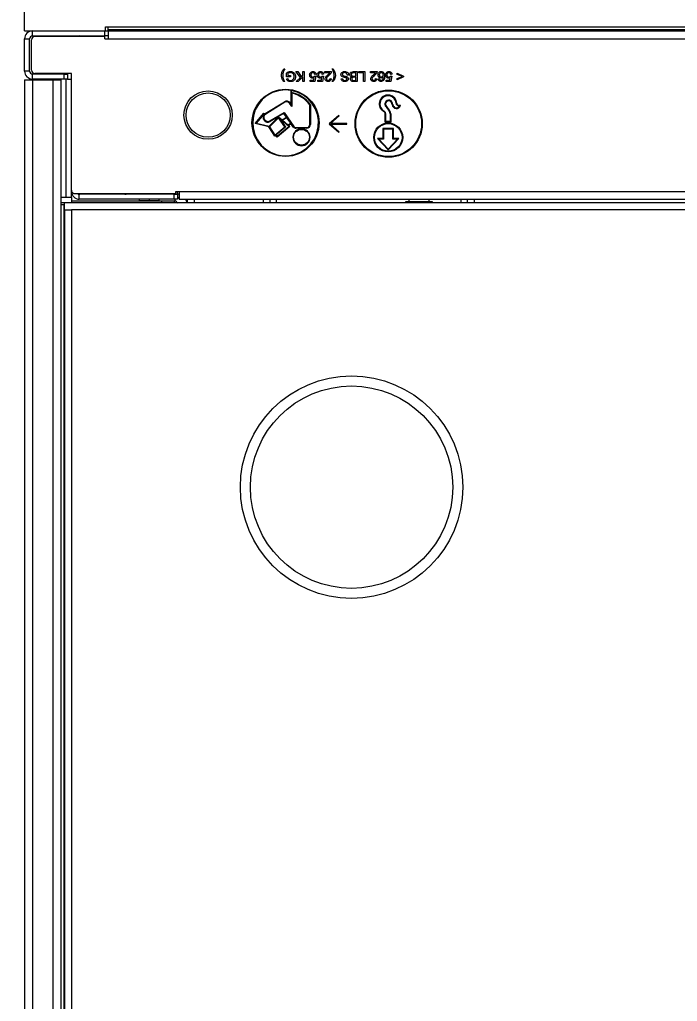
# Model space of a CAD drawing. Header units: inches. Extents: x 40138 to 76695, y -14500 to -5279.
# Drawn here: x 43331.2 to 43530.9, y -9253.8 to -8955.7 of the extents above; entities that cross this region are included whole.
import ezdxf

# ---------------------------------------------------------------- set-up
doc = ezdxf.new("R2010")
doc.units = ezdxf.units.IN
doc.header["$LTSCALE"] = 2
doc.header["$MEASUREMENT"] = 0
doc.header["$PDMODE"] = 35
doc.header["$PDSIZE"] = -1
doc.layers.add('M-ANNO-DIMS', color=7, linetype='Continuous', lineweight=13)
doc.layers.add('M-OBJECT-DETAILS', color=7, linetype='Continuous', lineweight=9)
doc.styles.get("Standard").update_dxf_attribs({"font": 'romans.shx', "width": 0.8})
doc.dimstyles.new('World Wide Dims', dxfattribs={"dimscale": 7, "dimtxt": 4.5, "dimasz": 3.5, "dimexe": 0.75, "dimexo": 0.75, "dimgap": 0.75, "dimtad": 0, "dimtih": 1, "dimtoh": 1, "dimdec": 0, "dimzin": 4, "dimdsep": 46, "dimtxsty": 'Standard', "dimcen": 0, "dimclrd": 256, "dimclre": 256, "dimclrt": 256, "dimadec": 0, "dimazin": 1, "dimtfac": 1, "dimtdec": 0, "dimtmove": 0, "dimatfit": 3, "dimfxl": 1, "dimtolj": 1, "dimtzin": 0, "dimlwd": -1, "dimlwe": -1, "dimarcsym": 0})

# ---------------------------------------------------------------- blocks, each defined once
blk = doc.blocks.new('*D42')
at = {"layer": 'Defpoints', "color": 0, "transparency": 16777216}
for p in [(42597.64, -8644.39), (43343.92, -8644.39), (43343.92, -10570.94)]:
    blk.add_point(p, dxfattribs=at)
at = {"layer": 'M-ANNO-DIMS', "transparency": 16777216}
for p, q in [((43338.67, -8644.39), (42592.39, -8644.39)), ((42597.64, -8668.89), (42597.64, -9254.04)), ((42597.64, -10546.44), (42597.64, -9365.04)), ((43338.67, -10570.94), (42592.39, -10570.94))]:
    blk.add_line(p, q, dxfattribs=at)
for points in [[(42593.55, -8668.89), (42601.72, -8668.89), (42597.64, -8644.39)], [(42593.55, -10546.44), (42601.72, -10546.44), (42597.64, -10570.94)]]:
    blk.add_solid(points, dxfattribs=at)
at = {"layer": 'M-ANNO-DIMS', "transparency": 16777216, "insert": (42597.64, -9309.54), "char_height": 31.5, "attachment_point": 5}
blk.add_mtext('\\A1;1927\\P [75.85]', dxfattribs=at)
blk = doc.blocks.new('*D46')
at = {"layer": 'Defpoints', "color": 0, "transparency": 16777216}
for p in [(42773.96, -8932.16), (43356.17, -8932.16), (43335.46, -9983.16)]:
    blk.add_point(p, dxfattribs=at)
at = {"layer": 'M-ANNO-DIMS', "transparency": 16777216}
for p, q in [((43350.92, -8932.16), (42768.71, -8932.16)), ((42773.96, -8956.66), (42773.96, -9527.59)), ((42773.96, -9958.66), (42773.96, -9749.59)), ((43330.21, -9983.16), (42768.71, -9983.16))]:
    blk.add_line(p, q, dxfattribs=at)
for points in [[(42769.88, -8956.66), (42778.05, -8956.66), (42773.96, -8932.16)], [(42769.88, -9958.66), (42778.05, -9958.66), (42773.96, -9983.16)]]:
    blk.add_solid(points, dxfattribs=at)
at = {"layer": 'M-ANNO-DIMS', "transparency": 16777216, "insert": (42773.96, -9638.59), "char_height": 31.5, "attachment_point": 5}
blk.add_mtext('\\A1;1051\\P [41.38]\\PDEPTH\\PW/O DOORS', dxfattribs=at)
blk = doc.blocks.new('*D47')
at = {"layer": 'Defpoints', "color": 0, "transparency": 16777216}
for p in [(44143.14, -8580.06), (42898.8, -10362.86), (42898.8, -10796.65)]:
    blk.add_point(p, dxfattribs=at)
at = {"layer": 'M-ANNO-DIMS', "transparency": 16777216}
for p, q in [((44143.14, -8585.31), (44143.14, -10801.9)), ((42898.8, -10368.11), (42898.8, -10801.9)), ((42923.3, -10796.65), (43189.89, -10796.65)), ((44118.64, -10796.65), (43361.19, -10796.65))]:
    blk.add_line(p, q, dxfattribs=at)
for points in [[(42923.3, -10792.57), (42923.3, -10800.74), (42898.8, -10796.65)], [(44118.64, -10792.57), (44118.64, -10800.74), (44143.14, -10796.65)]]:
    blk.add_solid(points, dxfattribs=at)
at = {"layer": 'M-ANNO-DIMS', "transparency": 16777216, "insert": (43275.54, -10796.65), "char_height": 31.5, "attachment_point": 5}
blk.add_mtext('\\A1;1244\\P [48.99]', dxfattribs=at)

msp = doc.modelspace()

# ---------------------------------------------------------------- linework, layer by layer
at = {"layer": 'M-OBJECT-DETAILS', "linetype": 'Continuous'}
for p, q in [((43332.675, -8959.092), (43332.675, -8934.95)), ((43332.675, -8959.092), (43335.083, -8959.092)), ((43335.083, -8960.611), (43335.083, -8959.092)), ((43335.083, -8959.092), (43356.995, -8959.092)), ((43356.995, -8960.611), (43356.995, -8959.092)), ((43356.995, -8959.092), (43357.995, -8959.092)), ((43357.225, -8957.825), (43357.975, -8957.825)), ((43357.225, -8959.092), (43357.225, -8957.825)), ((43357.975, -8957.825), (43905.975, -8957.825)), ((43357.975, -8957.825), (43357.975, -8958.714)), ((43357.975, -8958.714), (43905.975, -8958.714)), ((43357.975, -8958.714), (43357.975, -8959.092)), ((43357.995, -8959.092), (43905.955, -8959.092)), ((43357.995, -8959.092), (43357.995, -8959.546)), ((43332.675, -8961.5), (43334.194, -8961.5)), ((43332.675, -8971.303), (43332.675, -8961.5)), ((43334.194, -8971.303), (43334.194, -8961.5)), ((43334.775, -8970.993), (43334.775, -8961.812)), ((43335.083, -8960.611), (43356.995, -8960.611)), ((43356.995, -8960.812), (43335.775, -8960.812)), ((43338.825, -8960.611), (43338.825, -8960.812)), ((43347.525, -8960.812), (43347.525, -8960.611)), ((43357.995, -8960.611), (43356.995, -8960.611)), ((43356.995, -8961.5), (43356.995, -8960.812)), ((43356.995, -8961.5), (43357.995, -8961.5)), ((43357.995, -8959.546), (43357.995, -8961.5)), ((43357.995, -8961.5), (43905.955, -8961.5)), ((43334.194, -8971.303), (43332.675, -8971.303)), ((43332.675, -8973.911), (43335.083, -8973.911)), ((43332.675, -8973.911), (43332.675, -9941.411)), ((43335.083, -8973.711), (43335.083, -8972.192)), ((43344.675, -8972.192), (43335.083, -8972.192)), ((43344.675, -8973.711), (43335.083, -8973.711)), ((43335.083, -8973.911), (43335.083, -9941.411)), ((43335.083, -8973.911), (43341.273, -8973.911)), ((43346.875, -8971.993), (43335.775, -8971.993)), ((43338.696, -8973.911), (43338.696, -8973.711)), ((43341.273, -8973.911), (43343.681, -8973.911)), ((43341.273, -8973.911), (43341.273, -9941.411)), ((43342.112, -8973.711), (43342.112, -8973.911)), ((43342.697, -8973.911), (43342.697, -8973.711)), ((43343.681, -8973.911), (43343.681, -9011.911)), ((43344.675, -8973.711), (43344.675, -8972.192)), ((43344.675, -8972.192), (43345.675, -8972.192)), ((43345.675, -8973.711), (43344.675, -8973.711)), ((43345.288, -9009.711), (43345.288, -8973.711)), ((43345.675, -8972.192), (43345.675, -8973.711)), ((43345.675, -8973.711), (43346.875, -8973.711)), ((43346.875, -9007.515), (43346.875, -8971.993)), ((43345.288, -9009.711), (43343.681, -9009.711)), ((43346.875, -9009.711), (43345.288, -9009.711)), ((43346.875, -9007.825), (43346.875, -9007.515)), ((43346.875, -9009.711), (43346.875, -9007.825)), ((43346.924, -9007.825), (43346.875, -9007.825)), ((43346.875, -9009.711), (43346.875, -9011.211)), ((43347.875, -9008.515), (43378.648, -9008.515)), ((43349.283, -9010.233), (43349.283, -9008.714)), ((43378.063, -9008.714), (43349.283, -9008.714)), ((43364.97, -9008.515), (43364.97, -9008.714)), ((43376.02, -9008.714), (43376.02, -9008.515)), ((43376.985, -9008.515), (43376.975, -9008.714)), ((43378.063, -9010.233), (43378.063, -9008.714)), ((43378.063, -9008.714), (43379.063, -9008.714)), ((43378.648, -9007.825), (43379.648, -9007.825)), ((43378.648, -9008.515), (43378.648, -9007.825)), ((43378.975, -9007.825), (43378.975, -9008.714)), ((43379.063, -9008.714), (43379.063, -9010.233)), ((43379.565, -9008.714), (43379.063, -9008.714)), ((43379.063, -9009.854), (43379.648, -9009.594)), ((43379.648, -9008.71), (43379.565, -9008.714)), ((43379.648, -9007.825), (43884.302, -9007.825)), ((43379.648, -9007.825), (43379.648, -9010.233)), ((43343.681, -9011.211), (43346.875, -9011.211)), ((43343.681, -9011.911), (43343.681, -9903.411)), ((43344.57, -9011.911), (43343.681, -9011.911)), ((43344.825, -9011.911), (43344.57, -9011.911)), ((43344.57, -9011.911), (43344.57, -9803.876)), ((43544.575, -9011.361), (43344.825, -9011.361)), ((43344.825, -9013.45), (43344.825, -9011.361)), ((43374.194, -9010.806), (43346.875, -9010.806)), ((43346.875, -9011.211), (43346.875, -9011.361)), ((43378.063, -9010.233), (43349.283, -9010.233)), ((43367.495, -9010.233), (43367.495, -9010.733)), ((43367.495, -9010.733), (43367.495, -9010.806)), ((43370.495, -9010.733), (43367.495, -9010.733)), ((43370.495, -9010.233), (43370.495, -9010.733)), ((43373.495, -9010.733), (43370.495, -9010.733)), ((43373.495, -9010.733), (43373.495, -9010.233)), ((43373.495, -9010.806), (43373.495, -9010.733)), ((43378.194, -9010.806), (43374.194, -9010.806)), ((43374.194, -9010.806), (43374.194, -9011.361)), ((43379.063, -9010.233), (43378.063, -9010.233)), ((43378.194, -9011.361), (43378.194, -9010.806)), ((43378.975, -9011.266), (43378.975, -9011.361)), ((43379.648, -9010.233), (43884.302, -9010.233)), ((43381.498, -9010.233), (43382, -9011.361)), ((43381.666, -9010.611), (43382.175, -9010.611)), ((43382.175, -9011.361), (43382.175, -9010.233)), ((43384.175, -9010.233), (43384.175, -9011.361)), ((43405.175, -9011.361), (43405.175, -9010.233)), ((43407.175, -9010.233), (43407.175, -9011.361)), ((43409.175, -9011.361), (43409.175, -9010.233)), ((43448.347, -9011.037), (43448.347, -9011.361)), ((43452.475, -9011.037), (43448.347, -9011.037)), ((43449.401, -9010.233), (43449.401, -9011.037)), ((43456.602, -9011.037), (43452.475, -9011.037)), ((43455.548, -9011.037), (43455.548, -9010.233)), ((43456.602, -9011.361), (43456.602, -9011.037)), ((43465.175, -9010.233), (43465.175, -9011.361)), ((43467.175, -9011.361), (43467.175, -9010.233)), ((43469.175, -9010.233), (43469.175, -9011.361)), ((43344.825, -9013.45), (43344.825, -9903.961)), ((43344.825, -9013.45), (43346.914, -9013.45)), ((43346.914, -9013.45), (43346.914, -9901.872)), ((43544.575, -9013.45), (43346.914, -9013.45))]:
    msp.add_line(p, q, dxfattribs=at)
at = {"layer": 'M-OBJECT-DETAILS', "linetype": 'Continuous', "lineweight": 0}
for p, q in [((43411.398, -8970.652), (43411.667, -8970.652)), ((43426.09, -8970.652), (43426.359, -8970.652)), ((43412.167, -8972.998), (43412.167, -8971.888)), ((43413.398, -8972.998), (43412.167, -8972.998)), ((43412.216, -8973.614), (43412.603, -8973.517)), ((43412.59, -8972.083), (43412.59, -8972.652)), ((43412.59, -8972.652), (43413.398, -8972.652)), ((43413.398, -8972.652), (43413.398, -8972.998)), ((43415.09, -8971.46), (43415.611, -8971.46)), ((43416.42, -8973.206), (43415.09, -8971.46)), ((43415.167, -8974.46), (43416.42, -8973.206)), ((43415.611, -8971.46), (43416.688, -8972.937)), ((43417.128, -8973.077), (43415.746, -8974.46)), ((43416.688, -8972.937), (43417.128, -8972.498)), ((43417.128, -8972.498), (43417.128, -8971.46)), ((43417.128, -8971.46), (43417.551, -8971.46)), ((43417.128, -8974.46), (43417.128, -8973.077)), ((43417.551, -8971.46), (43417.551, -8974.46)), ((43420.506, -8974.037), (43420.659, -8973.259)), ((43420.744, -8972.844), (43421.128, -8972.883)), ((43421.167, -8972.267), (43420.782, -8972.306)), ((43421.128, -8972.883), (43420.821, -8974.421)), ((43422.814, -8974.037), (43422.967, -8973.259)), ((43423.051, -8972.844), (43423.436, -8972.883)), ((43423.474, -8972.267), (43423.09, -8972.306)), ((43423.436, -8972.883), (43423.128, -8974.421)), ((43423.898, -8971.46), (43425.859, -8971.46)), ((43423.898, -8971.844), (43423.898, -8971.46)), ((43425.365, -8971.844), (43423.898, -8971.844)), ((43425.436, -8973.575), (43425.821, -8973.613)), ((43428.821, -8973.613), (43429.244, -8973.613)), ((43431.09, -8972.498), (43430.667, -8972.498)), ((43433.282, -8971.806), (43432.572, -8971.806)), ((43432.579, -8971.46), (43433.705, -8971.46)), ((43432.621, -8972.844), (43433.282, -8972.844)), ((43433.282, -8973.19), (43432.664, -8973.19)), ((43433.282, -8972.844), (43433.282, -8971.806)), ((43433.282, -8974.113), (43433.282, -8973.19)), ((43433.705, -8971.46), (43433.705, -8974.46)), ((43434.167, -8971.806), (43434.167, -8971.46)), ((43434.167, -8971.46), (43436.013, -8971.46)), ((43435.59, -8971.806), (43434.167, -8971.806)), ((43435.59, -8974.46), (43435.59, -8971.806)), ((43436.013, -8971.46), (43436.013, -8974.46)), ((43437.744, -8971.46), (43439.705, -8971.46)), ((43437.744, -8971.844), (43437.744, -8971.46)), ((43439.211, -8971.844), (43437.744, -8971.844)), ((43439.282, -8973.575), (43439.667, -8973.613)), ((43440.051, -8973.69), (43440.436, -8973.652)), ((43443.583, -8974.037), (43443.736, -8973.259)), ((43443.821, -8972.844), (43444.205, -8972.883)), ((43444.244, -8972.267), (43443.859, -8972.306)), ((43444.205, -8972.883), (43443.898, -8974.421)), ((43445.821, -8972.344), (43445.821, -8971.96)), ((43445.821, -8971.96), (43447.782, -8972.806)), ((43447.398, -8972.94), (43445.821, -8972.344)), ((43445.821, -8973.537), (43447.398, -8972.94)), ((43447.782, -8973.075), (43445.821, -8973.921)), ((43445.821, -8973.921), (43445.821, -8973.537)), ((43447.782, -8972.806), (43447.782, -8973.075)), ((43411.667, -8974.46), (43411.398, -8974.46)), ((43415.746, -8974.46), (43415.167, -8974.46)), ((43417.551, -8974.46), (43417.128, -8974.46)), ((43419.398, -8974.037), (43420.506, -8974.037)), ((43419.398, -8974.421), (43419.398, -8974.037)), ((43420.821, -8974.421), (43419.398, -8974.421)), ((43421.705, -8974.037), (43422.814, -8974.037)), ((43421.705, -8974.421), (43421.705, -8974.037)), ((43423.128, -8974.421), (43421.705, -8974.421)), ((43426.359, -8974.46), (43426.09, -8974.46)), ((43433.705, -8974.46), (43432.582, -8974.46)), ((43432.711, -8974.113), (43433.282, -8974.113)), ((43436.013, -8974.46), (43435.59, -8974.46)), ((43442.474, -8974.037), (43443.583, -8974.037)), ((43442.474, -8974.421), (43442.474, -8974.037)), ((43443.898, -8974.421), (43442.474, -8974.421)), ((43413.602, -8981.403), (43413.602, -8977.175)), ((43413.603, -8977.175), (43413.603, -8977.8)), ((43413.802, -8978.042), (43413.802, -8982.049)), ((43405.748, -8984.19), (43411.605, -8980.608)), ((43411.709, -8980.779), (43405.89, -8984.337)), ((43413.802, -8982.049), (43413.143, -8981.086)), ((43413.308, -8980.973), (43413.602, -8981.403)), ((43419.315, -8987.536), (43419.315, -8981.57)), ((43419.515, -8981.504), (43419.515, -8987.536)), ((43442.075, -8983.632), (43441.184, -8982.9)), ((43442.439, -8982.184), (43443.365, -8983.475)), ((43442.592, -8982.055), (43443.526, -8983.356)), ((43446.22, -8981.882), (43446.555, -8981.892)), ((43446.237, -8981.682), (43446.839, -8981.7)), ((43402.664, -8987.251), (43405.347, -8984.094)), ((43405.42, -8984.317), (43403.03, -8987.129)), ((43405.347, -8984.094), (43405.748, -8984.19)), ((43405.549, -8984.348), (43405.42, -8984.317)), ((43406.965, -8988.021), (43409.638, -8985.321)), ((43409.773, -8985.469), (43407.054, -8988.216)), ((43407.143, -8986.425), (43411.493, -8983.865)), ((43409.478, -8985.283), (43407.245, -8986.598)), ((43409.638, -8985.321), (43409.478, -8985.283)), ((43411.433, -8984.132), (43409.726, -8985.137)), ((43409.726, -8985.137), (43409.802, -8985.155)), ((43411.665, -8988.269), (43409.773, -8985.469)), ((43409.802, -8985.155), (43410.859, -8986.087)), ((43412.874, -8988.132), (43410.249, -8985.816)), ((43410.249, -8985.816), (43411.932, -8988.307)), ((43410.859, -8986.087), (43412.221, -8985.288)), ((43412.334, -8985.454), (43411.017, -8986.227)), ((43412.221, -8985.288), (43411.433, -8984.132)), ((43411.493, -8983.865), (43414.429, -8988.175)), ((43413.479, -8987.135), (43412.334, -8985.454)), ((43428.097, -8984.768), (43425.165, -8987.318)), ((43425.585, -8987.218), (43428.229, -8984.919)), ((43428.229, -8984.919), (43428.097, -8984.768)), ((43441.952, -8983.789), (43441.045, -8983.045)), ((43442.198, -8986.855), (43442.213, -8984.286)), ((43442.399, -8986.652), (43442.413, -8984.283)), ((43443.685, -8984.255), (43443.685, -8986.638)), ((43443.885, -8984.242), (43443.885, -8986.836)), ((43406.799, -8988.188), (43402.664, -8987.251)), ((43403.03, -8987.129), (43406.965, -8988.021)), ((43408.625, -8991.066), (43406.799, -8988.188)), ((43407.054, -8988.216), (43408.672, -8990.767)), ((43408.672, -8990.767), (43411.665, -8988.269)), ((43411.932, -8988.307), (43409.078, -8990.689)), ((43413.18, -8988.135), (43409.356, -8991.391)), ((43409.388, -8991.101), (43412.874, -8988.132)), ((43411.017, -8986.227), (43412.619, -8987.64)), ((43412.619, -8987.64), (43413.479, -8987.135)), ((43413.592, -8987.301), (43412.776, -8987.779)), ((43412.776, -8987.779), (43413.18, -8988.135)), ((43414.269, -8988.295), (43413.592, -8987.301)), ((43415.057, -8988.47), (43418.381, -8988.47)), ((43416.767, -8988.67), (43415.057, -8988.67)), ((43416.767, -8988.795), (43416.767, -8988.67)), ((43418.381, -8988.67), (43416.768, -8988.67)), ((43416.768, -8988.67), (43416.768, -8988.795)), ((43425.165, -8987.318), (43428.097, -8989.868)), ((43430.566, -8987.218), (43425.585, -8987.218)), ((43428.229, -8989.717), (43425.585, -8987.418)), ((43425.585, -8987.418), (43430.566, -8987.418)), ((43430.566, -8987.418), (43430.566, -8987.218)), ((43441.481, -8988.745), (43441.481, -8991.758)), ((43444.704, -8988.745), (43441.481, -8988.745)), ((43443.885, -8986.836), (43442.198, -8986.855)), ((43443.685, -8986.638), (43442.399, -8986.652)), ((43444.704, -8991.758), (43444.704, -8988.745)), ((43408.924, -8990.817), (43408.625, -8991.066)), ((43409.356, -8991.391), (43408.924, -8990.817)), ((43409.078, -8990.689), (43409.388, -8991.101)), ((43428.097, -8989.868), (43428.229, -8989.717)), ((43441.481, -8991.758), (43439.808, -8991.758)), ((43439.808, -8991.758), (43443.092, -8995.264)), ((43444.504, -8988.945), (43441.681, -8988.945)), ((43441.681, -8988.945), (43441.681, -8991.958)), ((43443.092, -8995.264), (43446.377, -8991.758)), ((43444.504, -8991.958), (43444.504, -8988.945)), ((43446.377, -8991.758), (43444.704, -8991.758)), ((43440.269, -8991.958), (43443.092, -8994.971)), ((43441.681, -8991.958), (43440.269, -8991.958)), ((43443.092, -8994.971), (43445.916, -8991.958)), ((43445.916, -8991.958), (43444.504, -8991.958))]:
    msp.add_line(p, q, dxfattribs=at)
at = {"layer": 'M-OBJECT-DETAILS', "linetype": 'Continuous', "lineweight": 0, "flags": 128}
msp.add_lwpolyline([(43413.602, -8977.175), (43411.706, -8977.037), (43409.818, -8977.26), (43408.006, -8977.837), (43406.337, -8978.746), (43404.869, -8979.955), (43403.657, -8981.419), (43402.744, -8983.087), (43402.163, -8984.897), (43401.935, -8986.785), (43402.069, -8988.681), (43402.559, -8990.518), (43403.387, -8992.229), (43404.525, -8993.752), (43405.93, -8995.033), (43407.552, -8996.024), (43409.333, -8996.69), (43411.207, -8997.008), (43413.108, -8996.965), (43414.966, -8996.563), (43416.714, -8995.817), (43418.29, -8994.753), (43419.636, -8993.411), (43420.703, -8991.837), (43421.454, -8990.091), (43421.86, -8988.234), (43421.908, -8986.333), (43421.595, -8984.458), (43420.933, -8982.676), (43419.945, -8981.051), (43418.668, -8979.643), (43417.148, -8978.502), (43415.439, -8977.669), (43413.603, -8977.175)], dxfattribs=at)
at = {"layer": 'M-OBJECT-DETAILS', "linetype": 'Continuous', "lineweight": 0}
for centre, radius in [((43411.932, -8987.034), 10.2), ((43388.394, -8984.662), 7.341), ((43388.394, -8984.662), 6.706), ((43443.237, -8987.278), 10.2), ((43443.237, -8987.278), 10), ((43443.109, -8991.438), 4.392), ((43443.109, -8991.438), 4.192), ((43416.767, -8991.391), 2.399), ((43431.975, -9097.661), 33.782), ((43431.975, -9097.661), 30.734)]:
    msp.add_circle(centre, radius, dxfattribs=at)
at = {"layer": 'M-OBJECT-DETAILS', "linetype": 'Continuous'}
for centre, radius, start, end in [((43335.083, -8961.5), 2.408, 90, 180), ((43335.083, -8961.5), 0.889, 90, 180), ((43335.775, -8961.812), 1, 90, 180), ((43349.394, -8961.611), 1, 90, 126.96528), ((43335.775, -8970.993), 1, 180, 270), ((43335.083, -8971.303), 2.408, 180, 270), ((43335.083, -8971.303), 0.889, 180, 270), ((43347.875, -9007.515), 1, 180, 270), ((43349.283, -9007.825), 2.408, 180, 270), ((43349.283, -9007.825), 0.889, 230.90968, 270), ((43349.394, -9007.714), 1, 233.2257, 270), ((43363.094, -9007.714), 1, 270, 306.7743), ((43380.954, -9009.012), 3, 204.02063, 231.54212)]:
    msp.add_arc(centre, radius, start, end, dxfattribs=at)
at = {"layer": 'M-OBJECT-DETAILS', "linetype": 'Continuous', "lineweight": 0}
for centre, radius, start, end in [((43411.932, -8987.034), 9.385, 36.10396, 79.7455), ((43411.932, -8987.034), 9.185, 36.50865, 78.25454), ((43443.055, -8981.258), 2.689, 5.09666, 221.64154), ((43443.055, -8981.258), 2.489, 5.52775, 221.28792), ((43412.264, -8981.687), 1.265, 34.36362, 121.44673), ((43412.264, -8981.687), 1.065, 34.36362, 121.44673), ((43443.311, -8981.325), 1.224, 76.59683, 224.58731), ((43443.311, -8981.325), 1.024, 77.70961, 225.42421), ((43442.906, -8981.62), 1.437, 5.29266, 64.30352), ((43442.906, -8981.62), 1.637, 5.20624, 65.11546), ((43445.605, -8981.399), 1.271, 183.97692, 346.3172), ((43445.605, -8981.399), 1.071, 183.86329, 332.62666), ((43446.329, -8981.089), 0.801, 174.93775, 262.15374), ((43446.329, -8981.089), 0.601, 173.32949, 261.1999), ((43406.525, -8985.376), 1.418, 133.51702, 300.48838), ((43406.525, -8985.376), 1.218, 121.44673, 300.48838), ((43441.57, -8984.308), 0.644, 1.95779, 53.6359), ((43441.57, -8984.308), 0.844, 1.66575, 53.25153), ((43442.086, -8984.455), 1.611, 7.14109, 37.46309), ((43442.086, -8984.455), 1.811, 6.73471, 37.35952), ((43416.767, -8991.391), 2.597, 90, 89.97793), ((43415.057, -8987.655), 1.015, 219.11471, 270), ((43415.057, -8987.655), 0.815, 219.67754, 270), ((43418.381, -8987.536), 0.934, 270, 0), ((43418.381, -8987.536), 1.134, 270, 0)]:
    msp.add_arc(centre, radius, start, end, dxfattribs=at)
for points, knots in [([(43410.667, -8972.558), (43410.719, -8972.169), (43410.813, -8971.473), (43411.218, -8970.903), (43411.398, -8970.652)], [0, 0, 0, 0, 0.5587162, 1, 1, 1, 1]), ([(43411.667, -8970.652), (43411.476, -8970.984), (43411.135, -8971.578), (43411.077, -8972.257), (43411.051, -8972.556)], [0, 0, 0, 0, 0.5600232, 1, 1, 1, 1]), ([(43426.705, -8972.556), (43426.664, -8972.176), (43426.59, -8971.496), (43426.243, -8970.91), (43426.09, -8970.652)], [0, 0, 0, 0, 0.559143, 1, 1, 1, 1]), ([(43426.359, -8970.652), (43426.585, -8970.976), (43426.987, -8971.554), (43427.059, -8972.251), (43427.09, -8972.558)], [0, 0, 0, 0, 0.5601418, 1, 1, 1, 1]), ([(43410.825, -8973.461), (43410.774, -8973.296), (43410.683, -8973.001), (43410.672, -8972.693), (43410.667, -8972.558)], [0, 0, 0, 0, 0.5598411, 1, 1, 1, 1]), ([(43411.398, -8974.46), (43411.27, -8974.285), (43411.042, -8973.973), (43410.891, -8973.618), (43410.825, -8973.461)], [0, 0, 0, 0, 0.5600083, 1, 1, 1, 1]), ([(43411.051, -8972.556), (43411.056, -8972.695), (43411.065, -8972.944), (43411.117, -8973.188), (43411.14, -8973.295)], [0, 0, 0, 0, 0.5599213, 1, 1, 1, 1]), ([(43411.14, -8973.295), (43411.169, -8973.404), (43411.22, -8973.599), (43411.3, -8973.784), (43411.336, -8973.865)], [0, 0, 0, 0, 0.5599311, 1, 1, 1, 1]), ([(43411.336, -8973.865), (43411.394, -8973.978), (43411.498, -8974.18), (43411.615, -8974.374), (43411.667, -8974.46)], [0, 0, 0, 0, 0.5598884, 1, 1, 1, 1]), ([(43412.167, -8971.888), (43412.377, -8971.742), (43412.754, -8971.482), (43413.207, -8971.44), (43413.407, -8971.421)], [0, 0, 0, 0, 0.5599182, 1, 1, 1, 1]), ([(43413.44, -8974.498), (43413.286, -8974.488), (43412.979, -8974.467), (43412.578, -8974.278), (43412.323, -8973.962), (43412.252, -8973.73), (43412.216, -8973.614)], [0, 0, 0, 0, 0.28040541, 0.5598615, 0.77947325, 1, 1, 1, 1]), ([(43413.442, -8971.767), (43413.268, -8971.788), (43412.957, -8971.825), (43412.702, -8972.005), (43412.59, -8972.083)], [0, 0, 0, 0, 0.5594084, 1, 1, 1, 1]), ([(43412.603, -8973.517), (43412.636, -8973.62), (43412.703, -8973.825), (43412.996, -8974.103), (43413.276, -8974.134), (43413.447, -8974.152)], [0, 0, 0, 0, 0.2815991, 0.5608925, 1, 1, 1, 1]), ([(43413.407, -8971.421), (43413.634, -8971.443), (43414.088, -8971.487), (43414.626, -8971.876), (43414.894, -8972.41), (43414.922, -8972.767), (43414.936, -8972.945)], [0, 0, 0, 0, 0.2801934, 0.5590145, 0.7792762, 1, 1, 1, 1]), ([(43414.936, -8972.945), (43414.914, -8973.172), (43414.87, -8973.625), (43414.509, -8974.182), (43413.975, -8974.459), (43413.618, -8974.485), (43413.44, -8974.498)], [0, 0, 0, 0, 0.2803485, 0.5593117, 0.7793204, 1, 1, 1, 1]), ([(43414.513, -8972.961), (43414.504, -8972.791), (43414.485, -8972.451), (43414.234, -8972.023), (43413.841, -8971.806), (43413.575, -8971.78), (43413.442, -8971.767)], [0, 0, 0, 0, 0.28080516, 0.55948035, 0.77945582, 1, 1, 1, 1]), ([(43413.447, -8974.152), (43413.56, -8974.146), (43413.784, -8974.134), (43414.074, -8974), (43414.283, -8973.796), (43414.362, -8973.638), (43414.401, -8973.559)], [0, 0, 0, 0, 0.2802745, 0.5599584, 0.7798593, 1, 1, 1, 1]), ([(43414.401, -8973.559), (43414.437, -8973.45), (43414.502, -8973.256), (43414.51, -8973.051), (43414.513, -8972.961)], [0, 0, 0, 0, 0.5597989, 1, 1, 1, 1]), ([(43419.244, -8972.488), (43419.254, -8972.346), (43419.273, -8972.091), (43419.412, -8971.879), (43419.473, -8971.785)], [0, 0, 0, 0, 0.559746, 1, 1, 1, 1]), ([(43420.124, -8973.46), (43419.987, -8973.442), (43419.712, -8973.406), (43419.421, -8973.132), (43419.265, -8972.812), (43419.251, -8972.596), (43419.244, -8972.488)], [0, 0, 0, 0, 0.2791706, 0.5588021, 0.7791686, 1, 1, 1, 1]), ([(43419.473, -8971.785), (43419.592, -8971.667), (43419.806, -8971.454), (43420.103, -8971.431), (43420.235, -8971.421)], [0, 0, 0, 0, 0.5584898, 1, 1, 1, 1]), ([(43420.232, -8971.767), (43420.134, -8971.778), (43419.937, -8971.798), (43419.734, -8972.002), (43419.641, -8972.236), (43419.632, -8972.389), (43419.628, -8972.466)], [0, 0, 0, 0, 0.2795313, 0.5582513, 0.7788834, 1, 1, 1, 1]), ([(43419.628, -8972.466), (43419.634, -8972.56), (43419.646, -8972.748), (43419.789, -8972.983), (43420.009, -8973.1), (43420.156, -8973.109), (43420.23, -8973.113)], [0, 0, 0, 0, 0.280654, 0.5595955, 0.7792949, 1, 1, 1, 1]), ([(43420.659, -8973.259), (43420.568, -8973.322), (43420.405, -8973.434), (43420.21, -8973.452), (43420.124, -8973.46)], [0, 0, 0, 0, 0.5599541, 1, 1, 1, 1]), ([(43420.23, -8973.113), (43420.287, -8973.111), (43420.4, -8973.105), (43420.592, -8973.026), (43420.686, -8972.913), (43420.744, -8972.844)], [0, 0, 0, 0, 0.2809314, 0.5611637, 1, 1, 1, 1]), ([(43420.782, -8972.306), (43420.766, -8972.228), (43420.734, -8972.071), (43420.605, -8971.882), (43420.42, -8971.78), (43420.295, -8971.772), (43420.232, -8971.767)], [0, 0, 0, 0, 0.2807202, 0.5599359, 0.7796232, 1, 1, 1, 1]), ([(43420.235, -8971.421), (43420.366, -8971.432), (43420.628, -8971.454), (43420.936, -8971.674), (43421.118, -8971.962), (43421.15, -8972.166), (43421.167, -8972.267)], [0, 0, 0, 0, 0.2800722, 0.5592573, 0.7794254, 1, 1, 1, 1]), ([(43421.551, -8972.488), (43421.562, -8972.346), (43421.581, -8972.091), (43421.72, -8971.879), (43421.781, -8971.785)], [0, 0, 0, 0, 0.559746, 1, 1, 1, 1]), ([(43422.432, -8973.46), (43422.294, -8973.442), (43422.02, -8973.406), (43421.729, -8973.132), (43421.572, -8972.812), (43421.558, -8972.596), (43421.551, -8972.488)], [0, 0, 0, 0, 0.2791613, 0.5588011, 0.7791681, 1, 1, 1, 1]), ([(43421.781, -8971.785), (43421.9, -8971.667), (43422.114, -8971.454), (43422.411, -8971.431), (43422.542, -8971.421)], [0, 0, 0, 0, 0.5584958, 1, 1, 1, 1]), ([(43422.54, -8971.767), (43422.442, -8971.778), (43422.245, -8971.798), (43422.042, -8972.002), (43421.948, -8972.236), (43421.94, -8972.389), (43421.936, -8972.466)], [0, 0, 0, 0, 0.279544, 0.558252, 0.778883, 1, 1, 1, 1]), ([(43421.936, -8972.466), (43421.942, -8972.56), (43421.954, -8972.748), (43422.096, -8972.983), (43422.316, -8973.1), (43422.464, -8973.109), (43422.538, -8973.113)], [0, 0, 0, 0, 0.2806556, 0.5595964, 0.7792954, 1, 1, 1, 1]), ([(43422.967, -8973.259), (43422.876, -8973.322), (43422.713, -8973.434), (43422.518, -8973.452), (43422.432, -8973.46)], [0, 0, 0, 0, 0.5599399, 1, 1, 1, 1]), ([(43422.538, -8973.113), (43422.595, -8973.111), (43422.708, -8973.105), (43422.9, -8973.026), (43422.994, -8972.913), (43423.051, -8972.844)], [0, 0, 0, 0, 0.2809138, 0.5611529, 1, 1, 1, 1]), ([(43423.09, -8972.306), (43423.074, -8972.228), (43423.042, -8972.071), (43422.913, -8971.882), (43422.728, -8971.78), (43422.603, -8971.772), (43422.54, -8971.767)], [0, 0, 0, 0, 0.280727, 0.5599346, 0.7796389, 1, 1, 1, 1]), ([(43422.542, -8971.421), (43422.674, -8971.432), (43422.936, -8971.454), (43423.243, -8971.674), (43423.425, -8971.962), (43423.458, -8972.166), (43423.474, -8972.267)], [0, 0, 0, 0, 0.28007403, 0.55925205, 0.77942158, 1, 1, 1, 1]), ([(43423.936, -8973.631), (43423.956, -8973.488), (43423.997, -8973.201), (43424.319, -8972.786), (43424.598, -8972.547), (43424.768, -8972.401)], [0, 0, 0, 0, 0.2787454, 0.558826, 1, 1, 1, 1]), ([(43424.859, -8974.46), (43424.728, -8974.451), (43424.467, -8974.432), (43424.154, -8974.225), (43423.964, -8973.939), (43423.945, -8973.734), (43423.936, -8973.631)], [0, 0, 0, 0, 0.2804834, 0.5596433, 0.7797412, 1, 1, 1, 1]), ([(43425.127, -8972.582), (43424.935, -8972.746), (43424.668, -8972.974), (43424.374, -8973.331), (43424.338, -8973.529), (43424.321, -8973.628)], [0, 0, 0, 0, 0.5613268, 0.7813999, 1, 1, 1, 1]), ([(43424.321, -8973.628), (43424.331, -8973.705), (43424.351, -8973.858), (43424.507, -8974.019), (43424.687, -8974.103), (43424.807, -8974.11), (43424.867, -8974.113)], [0, 0, 0, 0, 0.2791042, 0.5586192, 0.7790445, 1, 1, 1, 1]), ([(43424.768, -8972.401), (43424.84, -8972.342), (43424.958, -8972.244), (43425.12, -8972.108), (43425.256, -8971.988), (43425.329, -8971.892), (43425.365, -8971.844)], [0, 0, 0, 0, 0.3400528, 0.5600597, 0.7800975, 1, 1, 1, 1]), ([(43425.821, -8973.613), (43425.798, -8973.747), (43425.754, -8974.012), (43425.496, -8974.306), (43425.174, -8974.442), (43424.964, -8974.454), (43424.859, -8974.46)], [0, 0, 0, 0, 0.2802417, 0.5588976, 0.7791378, 1, 1, 1, 1]), ([(43424.867, -8974.113), (43424.95, -8974.107), (43425.116, -8974.095), (43425.315, -8973.96), (43425.422, -8973.77), (43425.431, -8973.64), (43425.436, -8973.575)], [0, 0, 0, 0, 0.2804232, 0.559507, 0.7793644, 1, 1, 1, 1]), ([(43425.819, -8971.726), (43425.723, -8971.913), (43425.55, -8972.247), (43425.257, -8972.479), (43425.127, -8972.582)], [0, 0, 0, 0, 0.5583635, 1, 1, 1, 1]), ([(43425.859, -8971.46), (43425.858, -8971.51), (43425.856, -8971.601), (43425.83, -8971.688), (43425.819, -8971.726)], [0, 0, 0, 0, 0.5599594, 1, 1, 1, 1]), ([(43426.09, -8974.46), (43426.155, -8974.352), (43426.271, -8974.159), (43426.374, -8973.959), (43426.419, -8973.871)], [0, 0, 0, 0, 0.56004284, 1, 1, 1, 1]), ([(43426.931, -8973.461), (43426.845, -8973.66), (43426.69, -8974.014), (43426.46, -8974.323), (43426.359, -8974.46)], [0, 0, 0, 0, 0.5597568, 1, 1, 1, 1]), ([(43426.419, -8973.871), (43426.463, -8973.767), (43426.543, -8973.582), (43426.594, -8973.387), (43426.617, -8973.301)], [0, 0, 0, 0, 0.5599669, 1, 1, 1, 1]), ([(43426.617, -8973.301), (43426.645, -8973.163), (43426.696, -8972.917), (43426.702, -8972.666), (43426.705, -8972.556)], [0, 0, 0, 0, 0.559957, 1, 1, 1, 1]), ([(43427.09, -8972.558), (43427.082, -8972.73), (43427.068, -8973.039), (43426.973, -8973.332), (43426.931, -8973.461)], [0, 0, 0, 0, 0.55984309, 1, 1, 1, 1]), ([(43428.744, -8972.311), (43428.768, -8972.165), (43428.816, -8971.873), (43429.223, -8971.491), (43429.602, -8971.448), (43429.833, -8971.421)], [0, 0, 0, 0, 0.2799373, 0.5600763, 1, 1, 1, 1]), ([(43429.264, -8973.037), (43429.185, -8972.996), (43429.026, -8972.916), (43428.854, -8972.732), (43428.758, -8972.521), (43428.748, -8972.381), (43428.744, -8972.311)], [0, 0, 0, 0, 0.2803593, 0.5598986, 0.7798616, 1, 1, 1, 1]), ([(43429.933, -8974.498), (43429.784, -8974.489), (43429.488, -8974.47), (43429.104, -8974.282), (43428.869, -8973.963), (43428.837, -8973.73), (43428.821, -8973.613)], [0, 0, 0, 0, 0.2807949, 0.5601401, 0.7798722, 1, 1, 1, 1]), ([(43429.852, -8971.767), (43429.762, -8971.773), (43429.582, -8971.784), (43429.35, -8971.895), (43429.197, -8972.079), (43429.177, -8972.22), (43429.167, -8972.291)], [0, 0, 0, 0, 0.28092802, 0.56082763, 0.78050928, 1, 1, 1, 1]), ([(43429.167, -8972.291), (43429.172, -8972.342), (43429.181, -8972.446), (43429.291, -8972.604), (43429.412, -8972.661), (43429.486, -8972.696)], [0, 0, 0, 0, 0.2800943, 0.5599718, 1, 1, 1, 1]), ([(43429.244, -8973.613), (43429.26, -8973.703), (43429.292, -8973.882), (43429.534, -8974.127), (43429.771, -8974.143), (43429.916, -8974.152)], [0, 0, 0, 0, 0.2810957, 0.5602929, 1, 1, 1, 1]), ([(43430.444, -8973.439), (43430.227, -8973.357), (43429.838, -8973.209), (43429.44, -8973.089), (43429.264, -8973.037)], [0, 0, 0, 0, 0.5583862, 1, 1, 1, 1]), ([(43429.486, -8972.696), (43429.605, -8972.734), (43429.8, -8972.797), (43430.077, -8972.866), (43430.309, -8972.933), (43430.457, -8972.996), (43430.532, -8973.028)], [0, 0, 0, 0, 0.3399403, 0.560027, 0.7800851, 1, 1, 1, 1]), ([(43429.833, -8971.421), (43430.008, -8971.43), (43430.357, -8971.448), (43430.796, -8971.699), (43431.043, -8972.088), (43431.074, -8972.361), (43431.09, -8972.498)], [0, 0, 0, 0, 0.2808138, 0.5595655, 0.7796289, 1, 1, 1, 1]), ([(43430.667, -8972.498), (43430.65, -8972.384), (43430.616, -8972.156), (43430.393, -8971.906), (43430.121, -8971.786), (43429.942, -8971.774), (43429.852, -8971.767)], [0, 0, 0, 0, 0.28063738, 0.55866736, 0.77920091, 1, 1, 1, 1]), ([(43429.916, -8974.152), (43429.998, -8974.149), (43430.161, -8974.143), (43430.377, -8974.059), (43430.525, -8973.897), (43430.543, -8973.768), (43430.551, -8973.704)], [0, 0, 0, 0, 0.2812881, 0.5608137, 0.780672, 1, 1, 1, 1]), ([(43430.974, -8973.677), (43430.964, -8973.769), (43430.944, -8973.954), (43430.795, -8974.196), (43430.47, -8974.447), (43430.154, -8974.477), (43429.933, -8974.498)], [0, 0, 0, 0, 0.1870259, 0.3741249, 0.5611392, 1, 1, 1, 1]), ([(43430.551, -8973.704), (43430.546, -8973.648), (43430.537, -8973.548), (43430.472, -8973.473), (43430.444, -8973.439)], [0, 0, 0, 0, 0.5596589, 1, 1, 1, 1]), ([(43430.532, -8973.028), (43430.599, -8973.066), (43430.734, -8973.143), (43430.927, -8973.353), (43430.956, -8973.554), (43430.974, -8973.677)], [0, 0, 0, 0, 0.2814422, 0.5622623, 1, 1, 1, 1]), ([(43431.474, -8972.319), (43431.484, -8972.22), (43431.502, -8972.022), (43431.649, -8971.755), (43431.998, -8971.482), (43432.339, -8971.469), (43432.579, -8971.46)], [0, 0, 0, 0, 0.1871431, 0.3743179, 0.5607794, 1, 1, 1, 1]), ([(43432.04, -8973.037), (43431.953, -8973.005), (43431.779, -8972.942), (43431.594, -8972.753), (43431.489, -8972.537), (43431.479, -8972.392), (43431.474, -8972.319)], [0, 0, 0, 0, 0.280217, 0.5596661, 0.7796929, 1, 1, 1, 1]), ([(43431.59, -8973.682), (43431.598, -8973.605), (43431.615, -8973.45), (43431.76, -8973.202), (43431.934, -8973.099), (43432.04, -8973.037)], [0, 0, 0, 0, 0.2803266, 0.56081, 1, 1, 1, 1]), ([(43432.582, -8974.46), (43432.449, -8974.455), (43432.184, -8974.447), (43431.837, -8974.281), (43431.631, -8973.994), (43431.604, -8973.786), (43431.59, -8973.682)], [0, 0, 0, 0, 0.2811165, 0.5600229, 0.7801161, 1, 1, 1, 1]), ([(43432.316, -8971.82), (43432.25, -8971.836), (43432.118, -8971.869), (43431.979, -8972.006), (43431.907, -8972.166), (43431.901, -8972.272), (43431.898, -8972.325)], [0, 0, 0, 0, 0.280285, 0.5590232, 0.7794011, 1, 1, 1, 1]), ([(43431.898, -8972.325), (43431.907, -8972.411), (43431.921, -8972.54), (43432.019, -8972.682), (43432.222, -8972.842), (43432.444, -8972.843), (43432.621, -8972.844)], [0, 0, 0, 0, 0.2497993, 0.3755522, 0.5011433, 1, 1, 1, 1]), ([(43432.303, -8973.226), (43432.255, -8973.245), (43432.16, -8973.284), (43432.035, -8973.43), (43432.021, -8973.563), (43432.013, -8973.645)], [0, 0, 0, 0, 0.2808619, 0.5610388, 1, 1, 1, 1]), ([(43432.013, -8973.645), (43432.022, -8973.726), (43432.035, -8973.849), (43432.127, -8973.986), (43432.331, -8974.128), (43432.542, -8974.12), (43432.711, -8974.113)], [0, 0, 0, 0, 0.2495194, 0.3750157, 0.5002512, 1, 1, 1, 1]), ([(43432.664, -8973.19), (43432.596, -8973.19), (43432.474, -8973.19), (43432.355, -8973.215), (43432.303, -8973.226)], [0, 0, 0, 0, 0.5603938, 1, 1, 1, 1]), ([(43432.572, -8971.806), (43432.524, -8971.806), (43432.438, -8971.806), (43432.353, -8971.816), (43432.316, -8971.82)], [0, 0, 0, 0, 0.5600856, 1, 1, 1, 1]), ([(43437.782, -8973.631), (43437.802, -8973.488), (43437.843, -8973.201), (43438.166, -8972.786), (43438.444, -8972.547), (43438.614, -8972.401)], [0, 0, 0, 0, 0.2787474, 0.5588299, 1, 1, 1, 1]), ([(43438.705, -8974.46), (43438.574, -8974.451), (43438.313, -8974.432), (43438.001, -8974.225), (43437.81, -8973.939), (43437.791, -8973.734), (43437.782, -8973.631)], [0, 0, 0, 0, 0.2804758, 0.5596386, 0.7797389, 1, 1, 1, 1]), ([(43438.973, -8972.582), (43438.781, -8972.746), (43438.515, -8972.974), (43438.22, -8973.331), (43438.184, -8973.529), (43438.167, -8973.628)], [0, 0, 0, 0, 0.5613232, 0.7813982, 1, 1, 1, 1]), ([(43438.167, -8973.628), (43438.177, -8973.705), (43438.197, -8973.858), (43438.353, -8974.019), (43438.533, -8974.103), (43438.653, -8974.11), (43438.714, -8974.113)], [0, 0, 0, 0, 0.2791042, 0.5586192, 0.7790445, 1, 1, 1, 1]), ([(43438.614, -8972.401), (43438.686, -8972.342), (43438.804, -8972.244), (43438.967, -8972.108), (43439.102, -8971.988), (43439.175, -8971.892), (43439.211, -8971.844)], [0, 0, 0, 0, 0.34004803, 0.56006577, 0.78010058, 1, 1, 1, 1]), ([(43439.667, -8973.613), (43439.645, -8973.747), (43439.6, -8974.012), (43439.343, -8974.306), (43439.021, -8974.442), (43438.81, -8974.454), (43438.705, -8974.46)], [0, 0, 0, 0, 0.2802388, 0.5588918, 0.7791297, 1, 1, 1, 1]), ([(43438.714, -8974.113), (43438.797, -8974.107), (43438.962, -8974.095), (43439.161, -8973.96), (43439.268, -8973.77), (43439.277, -8973.64), (43439.282, -8973.575)], [0, 0, 0, 0, 0.2804072, 0.5595058, 0.7793638, 1, 1, 1, 1]), ([(43439.665, -8971.726), (43439.569, -8971.913), (43439.396, -8972.247), (43439.103, -8972.479), (43438.973, -8972.582)], [0, 0, 0, 0, 0.558358, 1, 1, 1, 1]), ([(43439.705, -8971.46), (43439.704, -8971.51), (43439.702, -8971.601), (43439.676, -8971.688), (43439.665, -8971.726)], [0, 0, 0, 0, 0.5599594, 1, 1, 1, 1]), ([(43440.013, -8972.448), (43440.028, -8972.302), (43440.058, -8972.01), (43440.29, -8971.658), (43440.616, -8971.452), (43440.846, -8971.431), (43440.961, -8971.421)], [0, 0, 0, 0, 0.28022216, 0.55975305, 0.77976629, 1, 1, 1, 1]), ([(43440.899, -8973.421), (43440.762, -8973.403), (43440.486, -8973.366), (43440.193, -8973.093), (43440.034, -8972.772), (43440.02, -8972.556), (43440.013, -8972.448)], [0, 0, 0, 0, 0.2791395, 0.5588147, 0.7791595, 1, 1, 1, 1]), ([(43440.917, -8974.46), (43440.797, -8974.45), (43440.557, -8974.43), (43440.272, -8974.233), (43440.104, -8973.969), (43440.069, -8973.783), (43440.051, -8973.69)], [0, 0, 0, 0, 0.2800507, 0.5592006, 0.7793811, 1, 1, 1, 1]), ([(43440.991, -8971.767), (43440.896, -8971.778), (43440.707, -8971.8), (43440.506, -8971.989), (43440.41, -8972.214), (43440.402, -8972.362), (43440.398, -8972.436)], [0, 0, 0, 0, 0.2794926, 0.5585504, 0.7789736, 1, 1, 1, 1]), ([(43440.398, -8972.436), (43440.404, -8972.529), (43440.417, -8972.716), (43440.57, -8972.941), (43440.785, -8973.061), (43440.932, -8973.07), (43441.006, -8973.075)], [0, 0, 0, 0, 0.2804565, 0.5593691, 0.7793086, 1, 1, 1, 1]), ([(43440.436, -8973.652), (43440.452, -8973.714), (43440.479, -8973.825), (43440.546, -8973.919), (43440.575, -8973.96)], [0, 0, 0, 0, 0.56052212, 1, 1, 1, 1]), ([(43440.575, -8973.96), (43440.635, -8974.009), (43440.743, -8974.098), (43440.882, -8974.109), (43440.943, -8974.113)], [0, 0, 0, 0, 0.5590071, 1, 1, 1, 1]), ([(43441.628, -8973.026), (43441.518, -8973.151), (43441.321, -8973.374), (43441.029, -8973.407), (43440.899, -8973.421)], [0, 0, 0, 0, 0.5586268, 1, 1, 1, 1]), ([(43440.961, -8971.421), (43441.088, -8971.432), (43441.34, -8971.455), (43441.668, -8971.666), (43441.985, -8972.129), (43442.001, -8972.561), (43442.013, -8972.864)], [0, 0, 0, 0, 0.1869178, 0.373553, 0.5602264, 1, 1, 1, 1]), ([(43441.628, -8972.455), (43441.617, -8972.358), (43441.595, -8972.163), (43441.44, -8971.927), (43441.222, -8971.787), (43441.068, -8971.774), (43440.991, -8971.767)], [0, 0, 0, 0, 0.2800929, 0.5597844, 0.7796958, 1, 1, 1, 1]), ([(43441.006, -8973.075), (43441.098, -8973.065), (43441.282, -8973.045), (43441.492, -8972.882), (43441.613, -8972.673), (43441.623, -8972.528), (43441.628, -8972.455)], [0, 0, 0, 0, 0.2797506, 0.5593397, 0.7794259, 1, 1, 1, 1]), ([(43441.27, -8974.025), (43441.343, -8973.952), (43441.49, -8973.806), (43441.615, -8973.451), (43441.623, -8973.187), (43441.628, -8973.026)], [0, 0, 0, 0, 0.2793669, 0.5591633, 1, 1, 1, 1]), ([(43442.013, -8972.864), (43442.009, -8973.115), (43442.002, -8973.562), (43441.782, -8973.949), (43441.686, -8974.119)], [0, 0, 0, 0, 0.561397, 1, 1, 1, 1]), ([(43442.321, -8972.488), (43442.331, -8972.346), (43442.35, -8972.091), (43442.489, -8971.879), (43442.55, -8971.785)], [0, 0, 0, 0, 0.559746, 1, 1, 1, 1]), ([(43443.201, -8973.46), (43443.064, -8973.442), (43442.789, -8973.406), (43442.498, -8973.132), (43442.342, -8972.812), (43442.328, -8972.596), (43442.321, -8972.488)], [0, 0, 0, 0, 0.2791706, 0.5588021, 0.7791686, 1, 1, 1, 1]), ([(43442.55, -8971.785), (43442.669, -8971.667), (43442.883, -8971.454), (43443.18, -8971.431), (43443.312, -8971.421)], [0, 0, 0, 0, 0.5584804, 1, 1, 1, 1]), ([(43443.309, -8971.767), (43443.211, -8971.778), (43443.014, -8971.798), (43442.811, -8972.002), (43442.718, -8972.236), (43442.709, -8972.389), (43442.705, -8972.466)], [0, 0, 0, 0, 0.27953274, 0.55824364, 0.77888227, 1, 1, 1, 1]), ([(43442.705, -8972.466), (43442.711, -8972.56), (43442.723, -8972.748), (43442.866, -8972.983), (43443.086, -8973.1), (43443.233, -8973.109), (43443.307, -8973.113)], [0, 0, 0, 0, 0.2806554, 0.5596063, 0.7792938, 1, 1, 1, 1]), ([(43443.736, -8973.259), (43443.645, -8973.322), (43443.482, -8973.434), (43443.287, -8973.452), (43443.201, -8973.46)], [0, 0, 0, 0, 0.5599541, 1, 1, 1, 1]), ([(43443.307, -8973.113), (43443.364, -8973.111), (43443.477, -8973.105), (43443.669, -8973.026), (43443.763, -8972.913), (43443.821, -8972.844)], [0, 0, 0, 0, 0.2809314, 0.5611637, 1, 1, 1, 1]), ([(43443.859, -8972.306), (43443.843, -8972.228), (43443.811, -8972.071), (43443.682, -8971.882), (43443.497, -8971.78), (43443.372, -8971.772), (43443.309, -8971.767)], [0, 0, 0, 0, 0.2807202, 0.5599359, 0.7796232, 1, 1, 1, 1]), ([(43443.312, -8971.421), (43443.443, -8971.432), (43443.705, -8971.454), (43444.012, -8971.674), (43444.195, -8971.962), (43444.227, -8972.166), (43444.244, -8972.267)], [0, 0, 0, 0, 0.2800646, 0.5592526, 0.7794231, 1, 1, 1, 1]), ([(43441.686, -8974.119), (43441.563, -8974.23), (43441.342, -8974.43), (43441.047, -8974.451), (43440.917, -8974.46)], [0, 0, 0, 0, 0.55837258, 1, 1, 1, 1]), ([(43440.943, -8974.113), (43441.007, -8974.109), (43441.122, -8974.1), (43441.225, -8974.048), (43441.27, -8974.025)], [0, 0, 0, 0, 0.5597146, 1, 1, 1, 1])]:
    msp.add_open_spline(points, degree=3, knots=knots, dxfattribs=at)

# ---------------------------------------------------------------- dimensions: what is measured, and where the dimension line sits
at = {"layer": 'M-ANNO-DIMS'}
for base, p1, p2, angle, picture, middle in [((42898.801, -10796.654), (44143.143, -8580.061), (42898.801, -10362.859), 180, '*D47', (43275.538, -10796.654)), ((42597.638, -8644.392), (43343.925, -10570.936), (43343.925, -8644.392), 90, '*D42', (42597.638, -9309.539))]:
    dim = msp.add_linear_dim(base=base, p1=p1, p2=p2, angle=angle, dimstyle='World Wide Dims', override={"dimpost": '\\X'}, dxfattribs=at)
    dim.commit()
    dim.dimension.update_dxf_attribs({"geometry": picture, "text_midpoint": middle, "dimtype": 160})
dim = msp.add_linear_dim(base=(42773.962, -8932.164), p1=(43335.46, -9983.158), p2=(43356.165, -8932.164), angle=90, text='<>\\PDEPTH\\PW/O DOORS', dimstyle='World Wide Dims', override={"dimpost": '\\X'}, dxfattribs=at)
dim.commit()
dim.dimension.update_dxf_attribs({"geometry": '*D46', "text_midpoint": (42773.962, -9638.594), "dimtype": 160})

doc.saveas('drawing.dxf')
